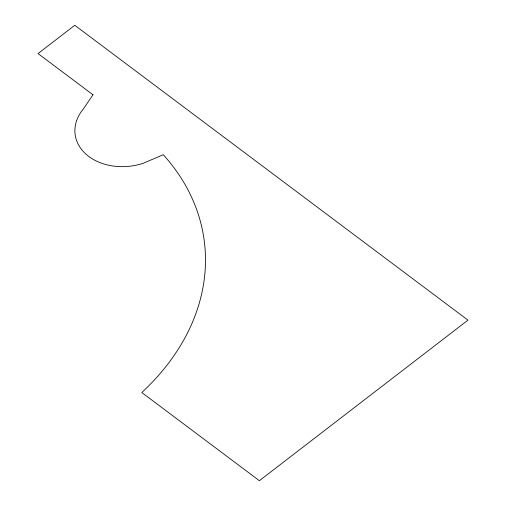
<?xml version="1.0" encoding="UTF-8"?>
<svg xmlns="http://www.w3.org/2000/svg" width="506" height="506" viewBox="0 0 506 506"><rect width="100%" height="100%" fill="white"/><g stroke="black" fill="none" stroke-linecap="round" stroke-linejoin="round"><path stroke-width="0.76" d="M92.99 94.786L83.25 109.094A50.992 38.424 -7.1 0 0 85.95 154.147A50.992 38.424 -7.1 0 0 143.4 163.21L163.286 154.709A260.09 195.993 -7.1 0 1 141.788 392.517L259.388 480.7L467.968 320.146L74.774 25.3L38.032 53.579L92.99 94.786"/></g></svg>
